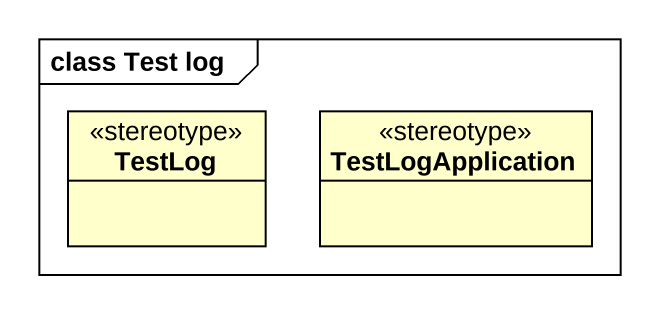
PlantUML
@startuml
mainframe class Test log
hide circle
hide empty members
class TestLog <<stereotype>>
class TestLogApplication <<stereotype>>
@enduml
